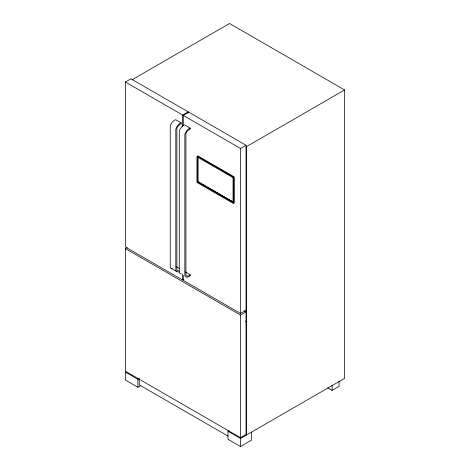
<?xml version="1.0" encoding="UTF-8"?>
<svg xmlns="http://www.w3.org/2000/svg" width="470" height="470" viewBox="0 0 470 470"><rect width="100%" height="100%" fill="white"/><g stroke="black" fill="none" stroke-linecap="round" stroke-linejoin="round"><path stroke-width="0.7" d="M185.286 271.889L190.227 274.738L189.463 275.355A5.182 2.99 -60 0 1 185.92 275.355L185.92 133.48A5.182 2.99 -60 0 1 189.463 129.385L190.227 129.127L190.227 128.145L184.669 124.944L183.999 125.167A6.369 3.678 -60 0 0 179.282 131.294L179.282 272.377A6.369 3.678 -60 0 0 181.508 273.981M183.823 279.298L182.589 280.008L125.384 246.985L125.384 82.015L130.942 78.807L246.039 145.259L246.039 310.229L240.481 313.437L183.282 280.408L183.282 275.279M131.988 79.806L229.519 23.5L344.616 89.952L344.616 378.368L240.481 438.487L227.991 431.272L227.991 439.286L240.481 446.5L251.591 440.085L251.591 432.071M125.384 82.015L182.589 115.038L188.141 111.837L188.141 113.117M183.282 125.707L183.282 115.444L188.834 112.236M183.282 115.444L240.481 148.467L246.039 145.259M344.616 89.952L246.456 146.622L246.456 435.038M233.472 177.366L233.055 177.607L197.653 157.162L197.653 182.013L198.14 181.731L233.543 202.176M244.13 310.729L246.039 311.833L246.039 434.474L240.481 437.682L125.384 371.23L125.384 248.589L127.235 247.52M197.653 182.013L233.055 202.453L233.472 202.212L198.07 181.772L198.14 156.886M125.384 248.589L240.481 315.041L246.039 311.833M140.777 385.594L137.88 387.262L125.384 380.048L125.384 372.034L137.88 379.249L138.809 378.714M227.991 431.272L228.913 430.737M327.702 387.838L332.12 390.388L339.058 386.381L339.058 381.282M179.058 270.808A5.182 2.99 -60 0 1 176.896 270.144L176.896 128.269A5.182 2.99 -60 0 1 180.439 124.18L181.197 123.921L181.197 122.934L180.527 123.163A6.369 3.678 -60 0 0 175.815 129.291L175.815 270.373A6.369 3.678 -60 0 0 178.835 271.872M190.227 128.145L189.551 128.375A6.369 3.678 -60 0 0 184.839 134.502L184.839 275.584A6.369 3.678 -60 0 0 189.551 276.266L190.227 275.72L190.227 274.738M181.197 122.934L175.645 119.733L174.975 119.962A6.369 3.678 -60 0 0 170.258 126.089L170.258 267.166A6.369 3.678 -60 0 0 172.484 268.769M216.406 167.508L217.669 168.237M227.786 174.082L229.049 174.811M176.262 266.678L179.346 268.458M171.127 268.352L176.685 271.56M245.411 321.092L246.685 321.827M228.109 436.148L139.273 384.86L139.273 378.444M332.12 385.288L332.12 390.388M240.481 148.467L240.481 313.437M240.481 315.041L240.481 437.682M240.481 438.487L240.481 446.5M233.055 177.607L233.055 202.453M182.589 115.038L182.589 126.771M182.589 274.145L182.589 280.008M137.88 379.249L137.88 387.262M197.471 156.175A0.87 0.499 60 0 1 198.14 156.081L233.543 176.52A0.87 0.499 60 0 1 234.236 177.725L234.236 202.576A0.87 0.499 60 0 1 233.543 202.975M233.055 176.802L197.653 156.363A0.87 0.499 60 0 0 196.959 156.763L196.959 181.614A0.87 0.499 60 0 0 197.653 182.818L233.055 203.257A0.87 0.499 60 0 0 233.749 202.858L233.749 178.007A0.87 0.499 60 0 0 233.055 176.802"/></g></svg>
